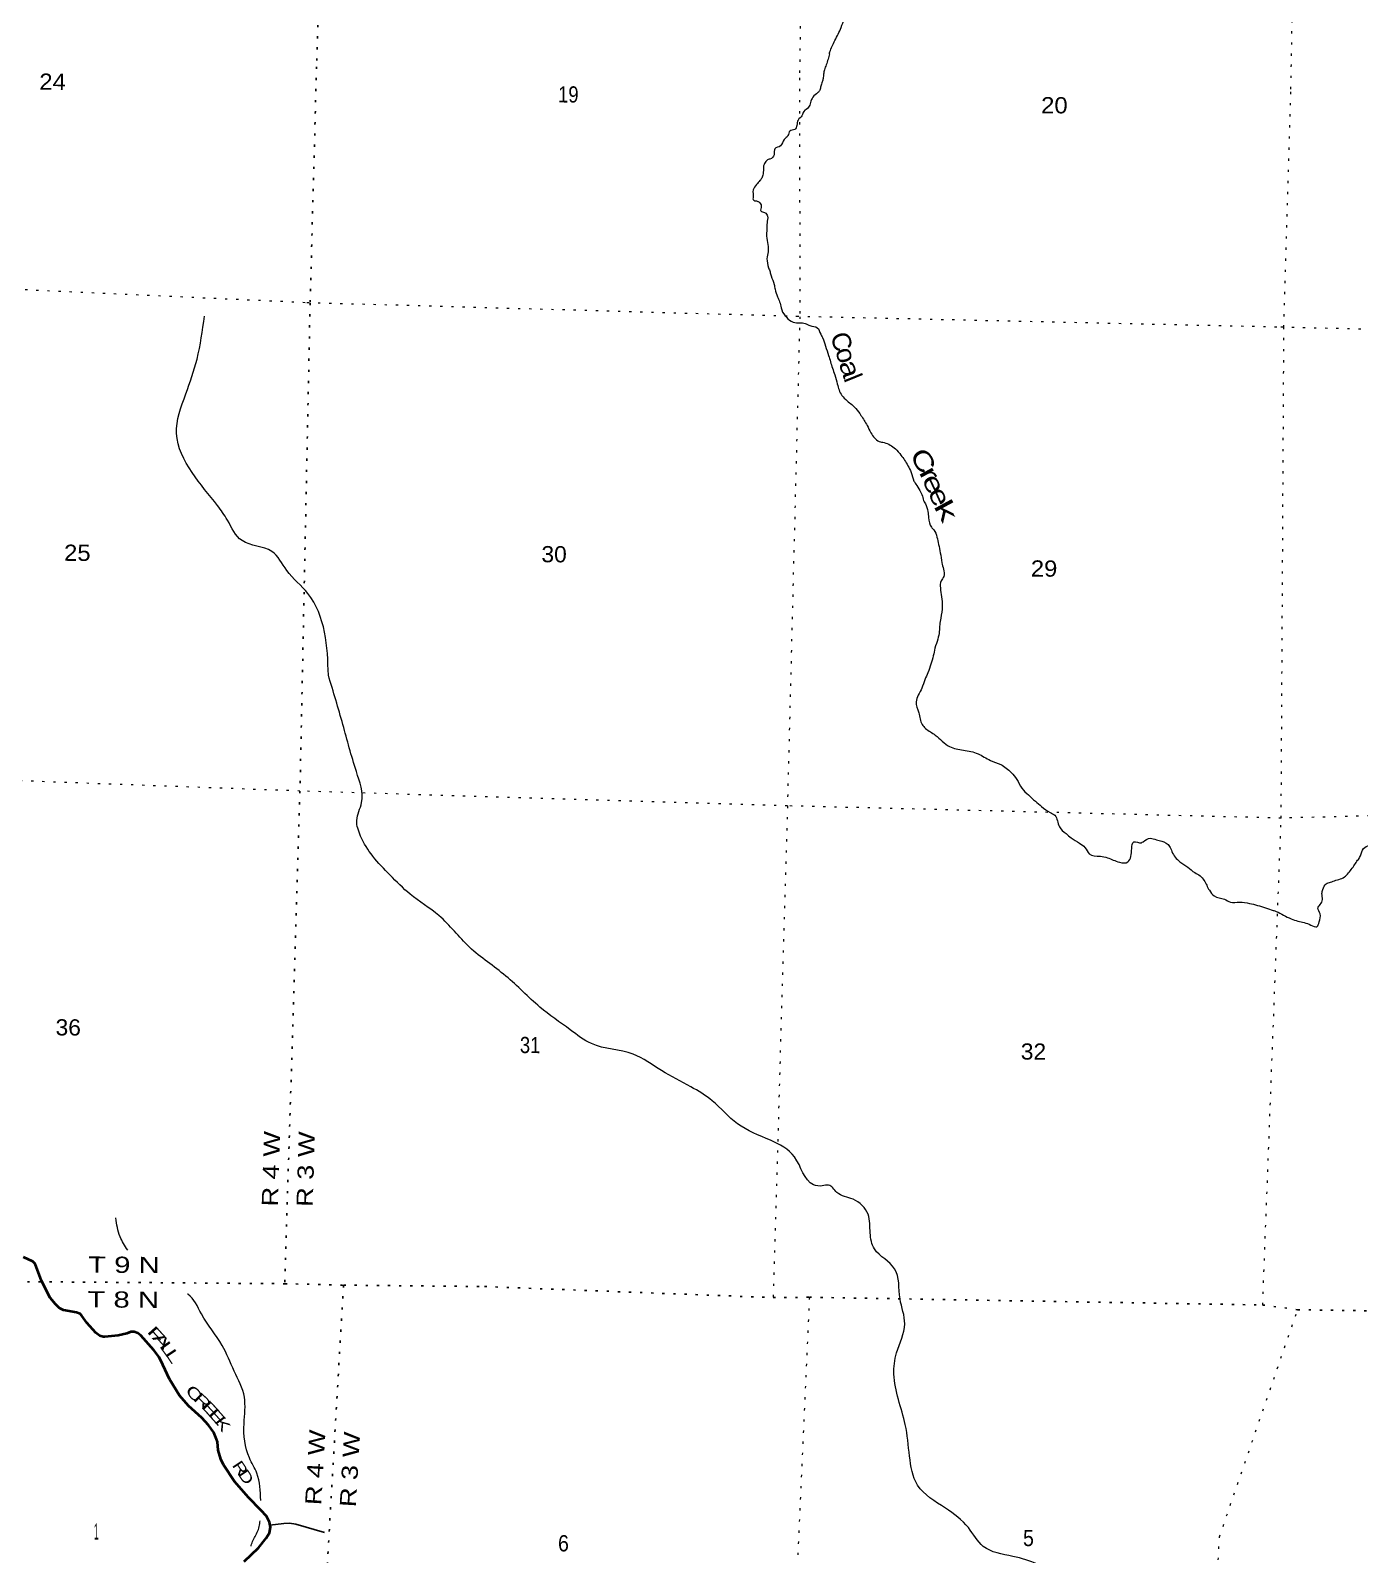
# Model space of a CAD drawing. Header units: feet. Extents: x -762378 to -505285, y -497909 to -353855.
# Drawn here: x -538793 to -524447, y -467639 to -451188 of the extents above; entities that cross this region are included whole.
import ezdxf
from ezdxf.enums import TextEntityAlignment as Align

# ---------------------------------------------------------------- set-up
doc = ezdxf.new("R2010")
doc.units = ezdxf.units.FT
doc.header["$LTSCALE"] = 80
doc.linetypes.add('DOTTED', pattern=[1.5, 0.3, -1.2])
for name, color, linetype, lineweight in [('26', 7, 'Continuous', 40), ('29', 7, 'Continuous', 25), ('39', 7, 'Continuous', 13), ('6', 7, 'DOTTED', 25), ('7', 7, 'DOTTED', 13)]:
    doc.layers.add(name, color=color, linetype=linetype, lineweight=lineweight)
doc.layers.add('27', color=7, linetype='Continuous')
doc.layers.add('41', color=7, linetype='Continuous')

msp = doc.modelspace()

# ---------------------------------------------------------------- linework, layer by layer
at = {"layer": '26'}
msp.add_lwpolyline([(-536487, -467716.05), (-536330, -467568.05), (-536247.45, -467464.15), (-536214, -467404.05), (-536203.17, -467344.53), (-536214, -467290.05), (-536245.24, -467224.92), (-536305, -467161.05), (-536441, -467023.05), (-536590, -466850.05), (-536709, -466671.05), (-536738.62, -466608.97), (-536766, -466512.05), (-536774.43, -466420.9), (-536784, -466393.05), (-536814.71, -466320.15), (-536870.66, -466244.03), (-536943, -466163.05), (-537087, -466034.05), (-537184, -465921.05), (-537293, -465746.05), (-537363, -465593.05), (-537405.54, -465507.43), (-537460, -465432.05), (-537602.49, -465274.58), (-537635, -465248.05), (-537674.1, -465234.28), (-537708, -465236.05), (-537754.67, -465252.19), (-537848, -465275.05), (-537989.66, -465290.25), (-538007.57, -465290.25), (-538043, -465280.05), (-538085.9, -465247.71), (-538186, -465138.05), (-538238.08, -465061.88), (-538258, -465042.05), (-538296.27, -465026.06), (-538436.47, -465003.19), (-538465.4, -464988.38), (-538484.26, -464974.57), (-538524.54, -464936.5), (-538580, -464867.05), (-538673, -464684.05), (-538741.63, -464502.16), (-538766, -464477.05), (-538869.19, -464430.52)], dxfattribs=at)
at = {"layer": '29'}
msp.add_lwpolyline([(-535619.49, -467401), (-535928.62, -467311.31), (-535995.63, -467302.1), (-536059.25, -467302.45), (-536207.78, -467321.33)], dxfattribs=at)
at = {"layer": '39'}
for points in [[(-530169.5, -451441.51), (-530163.55, -451420.12), (-530110.14, -451297.07), (-530042.18, -451154.32), (-529985.15, -450971.15), (-529967.85, -450774.89), (-529993.04, -450667.84), (-530003.02, -450517.04), (-530012.73, -450356.2), (-530058.71, -450202.44), (-530121.64, -450008.1), (-530217.38, -449766.73), (-530267.36, -449612.86), (-530302.35, -449497.53), (-530393.52, -449384.75), (-530463.43, -449226.35), (-530465.02, -449061.71), (-530407.39, -448930.74), (-530349.76, -448799.77), (-530278.43, -448681.2), (-530198, -448596.99), (-530110.16, -448535.06), (-530039.75, -448450.59), (-529983.74, -448305.53), (-529984.96, -448126.85), (-529996.31, -447877.65), (-530015.54, -447772.77), (-530045.17, -447607.4), (-530069.01, -447450.21), (-530105.79, -447252.53), (-530139.43, -447087.05), (-530167.55, -446939.79), (-530193.11, -446846.78), (-530205.05, -446619.65), (-530110.25, -446373.23), (-530060.8, -446173.8), (-529991.67, -445838.39), (-529975.62, -445613.99), (-529950.97, -445442.01), (-529925.01, -445221.89), (-529863.99, -444964.55), (-529832.95, -444778.69), (-529806.82, -444626.82), (-529741.73, -444441.85), (-529589.11, -444206.98), (-529432.59, -444050.5), (-529248.09, -443822.49), (-529118.14, -443685.38), (-529037.99, -443536.93), (-529026.15, -443469), (-529040.66, -443412.41), (-529048.52, -443331.92), (-529055.47, -443217.32), (-529060.57, -443108.79), (-529068.11, -443016.26), (-529092.54, -442881.14), (-529125.36, -442759.84), (-529137.88, -442703.31), (-529155, -442594.47), (-529199.35, -442454.8), (-529265.78, -442390.84), (-529301.46, -442301.58), (-529269.77, -442091.65), (-529268.64, -442049.53), (-529262.53, -441971.4), (-529201.9, -441653.84), (-529158.23, -441520.49), (-529069.81, -441362.23), (-528959.83, -441222.59), (-528865.07, -441052.45), (-528754.67, -440896.76), (-528620.07, -440735.69), (-528473.76, -440661.24), (-528370.32, -440615.77), (-528315.66, -440595.13)], [(-530169.5, -451441.51), (-530183.34, -451496.55), (-530204.14, -451559.71), (-530222.63, -451612.09), (-530231.1, -451659.08), (-530237.26, -451706.83)], [(-530237.26, -451706.83), (-530246.35, -451743.5), (-530261.43, -451789.34), (-530272.4, -451831.27), (-530295.1, -451858.85), (-530348.39, -451907.8), (-530373.77, -451965.46), (-530392.99, -452017.23), (-530446.2, -452062.17), (-530465.29, -452107.92), (-530506.49, -452155.15), (-530519.83, -452213.09), (-530542.89, -452256.74), (-530595.47, -452273.56), (-530616.65, -452323.28), (-530657.73, -452364.49), (-530697.42, -452433.86), (-530758.34, -452464.55), (-530765.83, -452530.66), (-530811.01, -452575.79), (-530829.16, -452579.38), (-530853.73, -452600.89), (-530878.89, -452648.5), (-530882.06, -452700.66), (-530884.87, -452736.75), (-530899.95, -452782.6), (-530918.59, -452808.27), (-530955.69, -452851.58), (-530991.1, -452908.99), (-530992.98, -452993.32), (-530993.43, -453013.4), (-530941.66, -453032.71), (-530931.76, -453038.97), (-530904.65, -453083.82), (-530909.83, -453135.92), (-530868.04, -453152.99), (-530836.79, -453191.9), (-530842.41, -453264.09), (-530843.22, -453300.23), (-530843.98, -453334.36), (-530847.64, -453408.6), (-530833.6, -453499.33), (-530831.28, -453575.73), (-530843.02, -453651.79), (-530825.1, -453748.64), (-530810.03, -453793.19), (-530796.97, -453837.7), (-530764.87, -453928.86), (-530755.99, -453981.3), (-530729.69, -454062.28), (-530706.82, -454117.07), (-530690.19, -454181.75), (-530647.92, -454267.13), (-530632.22, -454283.57), (-530561.1, -454335.49), (-530488.99, -454343.23), (-530430.93, -454350.64), (-530379.25, -454373.97), (-530299.43, -454395.96), (-530262.87, -454467.14), (-530243.61, -454503.76), (-530211.51, -454594.92), (-530177.62, -454696.17), (-530136.47, -454831.75), (-530110.03, -454906.7), (-530084.09, -455003.75), (-530034.64, -455127.47), (-529977.7, -455185.07), (-529883.21, -455269.68), (-529828.63, -455343.3), (-529762.78, -455451.34), (-529720.37, -455530.7), (-529632.09, -455623.2), (-529578.17, -455636.53), (-529457.19, -455703.7), (-529396.46, -455771.44), (-529322.71, -455885.69), (-529286.16, -455958.35), (-529256.15, -456052), (-529236.92, -456083.73), (-529192.16, -456153.97), (-529165.31, -456213.59), (-529146.73, -456277.59), (-529133.13, -456298.01), (-529106.87, -456380.99), (-529098.27, -456445.48), (-529068.49, -456550.65), (-529042.98, -456577.38), (-529008.61, -456656.54), (-528990.28, -456735.32), (-528972.23, -456826.15), (-528954.53, -456933.04), (-528938, -457001.74), (-528933.76, -457082.2), (-528962.93, -457129.71), (-528970.65, -457205.87), (-528958.71, -457300.57)], [(-535577.7, -458147.51), (-535619.06, -457681.62), (-535799.1, -457265.08), (-536026.26, -457016.85), (-536187.49, -456811.16), (-536509.7, -456694.83), (-536666.82, -456473.11), (-536774.19, -456315.92), (-537048.85, -455959.02), (-537216.83, -455538.54), (-537116.02, -455111.64), (-536995.47, -454737.05), (-536914.49, -454271.9)], [(-528958.71, -457300.57), (-528950.96, -457403.21), (-528967.91, -457533.38), (-528977.46, -457601.45), (-528983.13, -457675.65), (-528999.01, -457757.63), (-529029.3, -457855.35), (-529047.23, -457939.29), (-529075.28, -458027.02), (-529105.48, -458120.71), (-529139.29, -458196.25), (-529171.45, -458287.89), (-529232.95, -458435.08), (-529205.45, -458552.25), (-529168.13, -458679.7), (-529130.94, -458722.77), (-529026.11, -458793.57), (-528872.27, -458917.76), (-528722.53, -458955.48), (-528564.8, -458995.39), (-528431.87, -459066.86), (-528318.43, -459111.75), (-528207.89, -459196.74), (-528145.33, -459272.56), (-528091.24, -459368.27), (-528020.57, -459440.26), (-527945.79, -459508.33), (-527878.77, -459564.17), (-527785.88, -459630.66), (-527736.34, -459659.97), (-527686.9, -459783.68), (-527614.26, -459857.73), (-527559.06, -459903.24), (-527469.96, -459959.6), (-527410.79, -460007.22), (-527364.15, -460076.63), (-527244.24, -460101.58), (-527168.3, -460117.45), (-527036.88, -460166.78), (-526946.45, -460162.91), (-526915.05, -460105.4), (-526905.05, -460017.25), (-526883.42, -459947.45), (-526801.28, -459955.44), (-526783, -459945.83), (-526705.85, -459907.49), (-526639.94, -459923.12), (-526582.06, -459938.56), (-526496.97, -459994.82), (-526472.14, -460051.66), (-526386.22, -460160.18), (-526301.18, -460218.45), (-526226.22, -460278.49), (-526166.74, -460312.05), (-526125.67, -460361.24), (-526067.84, -460469.09), (-526015, -460530.61), (-525905.35, -460565.37), (-525839.8, -460597.06), (-525741.42, -460597.39), (-525633.28, -460610.01), (-525461.69, -460658.29), (-525377.99, -460686.4), (-525346.11, -460697.2), (-525185.26, -460777.37), (-525111.51, -460801.22), (-524971.93, -460844.73), (-524906.07, -460862.36), (-524882.83, -460810.69), (-524870.87, -460724.59), (-524895.53, -460659.72), (-524870.6, -460622.14), (-524847.32, -460568.46), (-524851.91, -460504.07), (-524842.89, -460460.08), (-524805.39, -460398.7), (-524760.84, -460381.68), (-524702.15, -460360.98), (-524637.44, -460340.43), (-524586.47, -460305.48), (-524545.22, -460256.24), (-524507.98, -460206.9), (-524474.71, -460155.47), (-524445.72, -460115.98), (-524413.78, -460034.37), (-524356.52, -459987.53), (-524213.73, -459976.86), (-524126.77, -459948.8), (-523980.19, -459857.87), (-523878.96, -459820.11), (-523715.96, -459803.9), (-523540.49, -459767.9), (-523375.89, -459769.81), (-523225.97, -459799.49), (-523071.59, -459809.19), (-522898.61, -459795.23), (-522749.71, -459780.7)], [(-520652.05, -471630.5), (-520685.96, -471613.87), (-520880.43, -471602.67), (-521247.31, -471578.39), (-521339.68, -471597.9), (-521573.06, -471383.76), (-521722.58, -471232.33), (-521914.31, -471096.71), (-522044.11, -471001.6), (-522222.8, -471034.64), (-522399.24, -471025.56), (-522678.78, -470817.15), (-522943.42, -470462.32), (-523108.48, -470226.51), (-523361.52, -469944), (-523590.65, -469689.74), (-523835.91, -469449.43), (-524197.85, -469268.63), (-524495.93, -469142.4), (-524819.58, -468931.73), (-524999.44, -468824.27), (-525412.04, -468731.48), (-525875.1, -468692.57), (-526181.01, -468534.19), (-526502.47, -468291.41), (-526894.43, -468100.4), (-527288.82, -467981.62), (-527410.84, -467926.7), (-527615.16, -467885.33), (-527917.17, -467745.03), (-528189.42, -467659.1), (-528507.66, -467550.82), (-528668.92, -467349.15), (-528916.36, -467138.93), (-529217.73, -466890.25), (-529304.12, -466576.63), (-529350.24, -466237.16), (-529473.35, -465690.51), (-529443.91, -465461.88), (-529355.82, -465149.31), (-529406.35, -464878.06), (-529464.6, -464554.57), (-529681.94, -464340.52), (-529729.05, -464167.63), (-529751.92, -463966.79), (-529913.41, -463803.25), (-530087.46, -463729.95), (-530177.24, -463651.14), (-530245.49, -463660.76), (-530339.67, -463648.15), (-530544.47, -463347.87), (-530806.13, -463167.68), (-531162.06, -462988.92), (-531433.35, -462740.42), (-531665.1, -462590.51), (-531980.95, -462416.01), (-532286.75, -462239.56), (-532737.33, -462124.46), (-532967.08, -461974.56), (-533294.54, -461729.74), (-533661.58, -461394.37), (-534054.83, -461082.92), (-534383.72, -460741.76), (-534695.23, -460511.08), (-534910.61, -460305.07), (-535097.92, -460101.24), (-535229, -459883.69), (-535270.11, -459714.85), (-535218.83, -459522.48), (-535275.01, -459186.97), (-535420.41, -458680.32), (-535577.7, -458147.51)], [(-537743.43, -464352.65), (-537826, -464209.05), (-537873, -464006.05)], [(-536307.6, -467056.24), (-536349.21, -466761.19), (-536429.78, -466595.51), (-536488, -466226.05), (-536484, -465939.05), (-536593, -465660.05), (-536724, -465382.05), (-536948, -465041.05), (-537095, -464830.05), (-537097.26, -464828.61)], [(-536411.67, -467549.12), (-536410, -467541.05), (-536359, -467429.05), (-536318, -467305.05), (-536314.4, -467274.12)]]:
    msp.add_spline(points, degree=3, dxfattribs=at)
at = {"layer": '6'}
for points in [[(-534794.98, -405875.3), (-534801.33, -406843.65), (-535027.75, -412217.21), (-535126.08, -417373.32), (-535235.1, -422703.78), (-535180.87, -428000.38), (-535291.91, -433182.25), (-535367.28, -438379.11), (-535460.66, -443649.76), (-535622.32, -448850.38), (-535704.83, -451578.74)], [(-535704.83, -451578.74), (-535774.49, -454130.22), (-535883.95, -459398.07), (-536047.85, -464715.76)], [(-539306.69, -464690.14), (-536047.85, -464715.76), (-535414.19, -464731.61), (-533892.04, -464746.77), (-530776.09, -464865.82), (-530384.98, -464862.15), (-525491.87, -464945.71), (-525115.13, -464996.14), (-520290.18, -465075.27), (-519857.25, -465120.02), (-515028.1, -465167.07), (-514633.17, -465195.53), (-509768.1, -465270.89), (-507586.4, -465335.98)], [(-535414.19, -464731.61), (-535720.26, -470010.32), (-535930.77, -473622.82)]]:
    msp.add_lwpolyline(points, dxfattribs=at)
at = {"layer": '7'}
for points in [[(-525187.04, -451820.84), (-525139.56, -449130.91), (-525044.28, -443864.32), (-524993.22, -438602.6), (-524787.61, -433407.14), (-524878.49, -428131.67), (-524785.18, -422714.48), (-524717.24, -417421.08), (-524627.75, -412146.31), (-524608.11, -406785.4), (-524581.54, -406110.52)], [(-529765.64, -406806.91), (-529903.57, -412168.73), (-529980.88, -417363.53), (-530042.49, -422645.05), (-530197.87, -428209.15), (-530050.45, -433319.51), (-530166.84, -438551.42), (-530358.48, -443823.52), (-530450.85, -448981.79), (-530491.62, -451699.34)], [(-530491.62, -451699.34), (-530488.67, -454278.35), (-530622.27, -459558.1), (-530776.09, -464865.82)], [(-525491.87, -464945.71), (-525292.24, -459690.44), (-525262.83, -454394.02), (-525187.04, -451820.84)], [(-539090.28, -453973.6), (-535808.58, -454123.56), (-530522.76, -454271.69), (-525296.92, -454387.36), (-519996.99, -454521.53), (-519503.03, -454531.65)], [(-507471.8, -460129.02), (-509654.91, -460051.24), (-514864.45, -459891.52), (-520033.98, -459750.1), (-522658.53, -459623.96), (-525292.24, -459690.44), (-530622.27, -459558.1), (-535883.95, -459398.07), (-539180.09, -459277.48)], [(-530384.98, -464862.15), (-530625.15, -470189.42), (-531273.35, -474214.27)], [(-526104.07, -475513.16), (-526098.72, -470214.58), (-525959, -467449.05), (-525115.13, -464996.14)]]:
    msp.add_lwpolyline(points, dxfattribs=at)

# ---------------------------------------------------------------- texts
at = {"layer": '27'}
for s, rotation, width, p in [('F', 312.141, 1.85, (-537481.57, -465303.87)), ('A', 312.141, 1.75, (-537421.79, -465371.57)), ('L', 305.847, 1.7, (-537362.53, -465450.67)), ('L', 303.42, 1.65, (-537304.7, -465530.44)), ('C', 310.643, 1.55, (-537071.23, -465940.06)), ('R', 316.145, 1.65, (-536976.02, -466030.07)), ('E', 313.145, 1.75, (-536894.08, -466112.12)), ('E', 311.775, 1.7, (-536822.43, -466192.95)), ('K', 306.317, 1.45, (-536765.77, -466265.67)), ('R', 303.616, 1.35, (-536578.45, -466740.97)), ('D', 303.616, 1.35, (-536515.68, -466835.4))]:
    msp.add_text(s, height=120, rotation=rotation, dxfattribs=dict(at, width=width)).set_placement(p, align=Align.CENTER)
at = {"layer": '41'}
for s, rotation, width, p in [('C', 287.187, 1.05, (-530161.38, -454478.61)), ('o', 286.727, 1.1, (-530108.2, -454640.8)), ('a', 288.468, 1.25, (-530069.91, -454781.38))]:
    msp.add_text(s, height=200, rotation=rotation, dxfattribs=dict(at, width=width)).set_placement(p)
msp.add_text('l', height=200, rotation=292.082, dxfattribs=at).set_placement((-530018.15, -454947.27))
for s, rotation, width, p in [('C', 301.473, 1.35, (-529242.1, -455883.31)), ('r', 298.389, 1.6, (-529174.33, -456017.55)), ('e', 295.334, 1.35, (-529131.52, -456123.19)), ('e', 294.111, 1.3, (-529069.47, -456259.19)), ('k', 298.505, 1.65, (-528996.44, -456418.54))]:
    msp.add_text(s, height=200, rotation=rotation, dxfattribs=dict(at, width=width)).set_placement(p, align=Align.CENTER)
at = {"layer": '6'}
for s, rotation, width, p in [('R 4 W', 88.235, 1.25, (-536122.28, -463884.58)), ('R 3 W', 88.235, 1.25, (-535747.22, -463888.54)), ('T 9 N', 359.55, 1.35, (-538170.82, -464596.16)), ('T 8 N', 359.55, 1.35, (-538178.19, -464971.14)), ('R 4 W', 86.682, 1.25, (-535654.81, -467109.91)), ('R 3 W', 86.682, 1.25, (-535280.92, -467131.45))]:
    msp.add_text(s, height=175, rotation=rotation, dxfattribs=dict(at, width=width)).set_placement(p)
at = {"layer": '7'}
for s, width, p in [('24', 1.1, (-538697.86, -451827.54)), ('19', 0.85, (-533098.29, -451965.04)), ('20', 1.1, (-527884.06, -452081.44)), ('25', 1.1, (-538430.96, -456912.63)), ('30', 1.05, (-533277.93, -456928.04)), ('29', 1.1, (-527995.42, -457082.43)), ('36', 1.05, (-538522.39, -462035.51)), ('31', 0.85, (-533510.58, -462226.13)), ('32', 1.05, (-528103.47, -462296.42)), ('5', 0.9, (-528079.4, -467548.16)), ('6', 0.9, (-533098.96, -467604.84))]:
    msp.add_text(s, height=175, rotation=359.656, dxfattribs=dict(at, width=width)).set_placement(p)
at = {"layer": '7', "width": 0.4}
msp.add_text('1', height=175, dxfattribs=at).set_placement((-538108.68, -467477.77))

doc.saveas('drawing.dxf')
